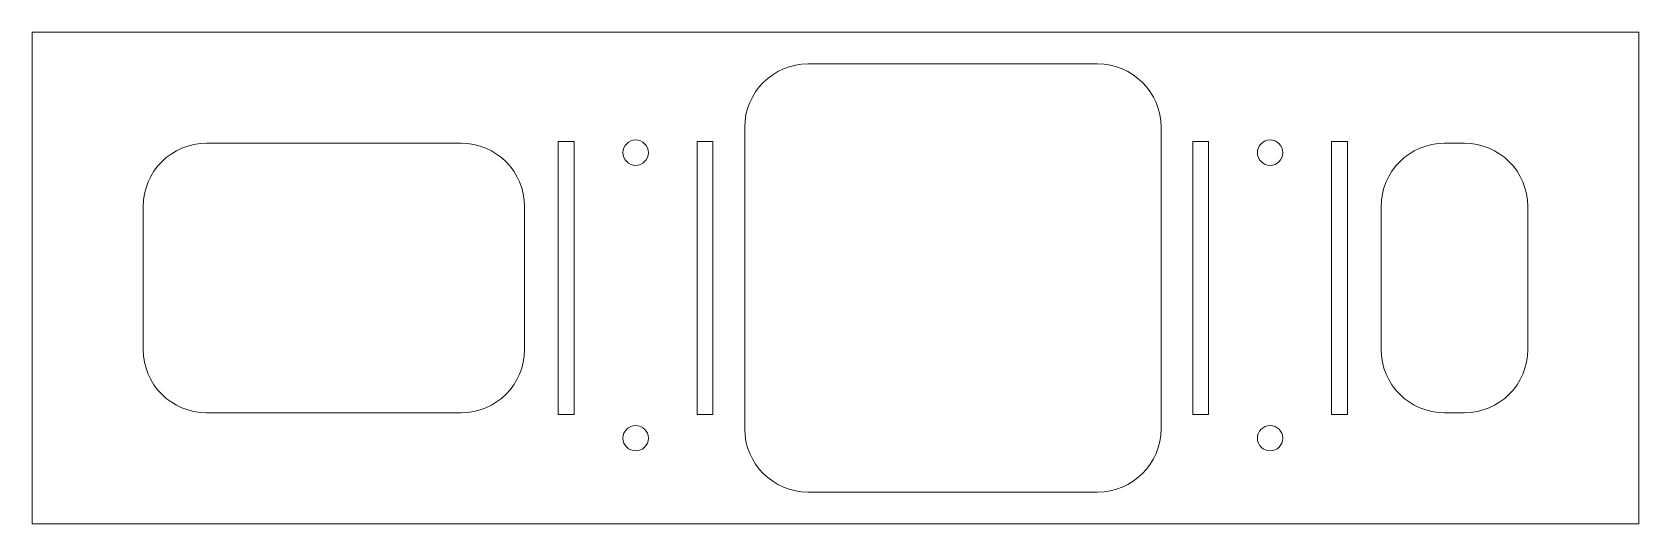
# Model space of a CAD drawing. Header units: inches. Extents: x -12.7 to 12.7, y -3.9 to 3.9.
import ezdxf

# ---------------------------------------------------------------- set-up
doc = ezdxf.new("R2010")
doc.units = ezdxf.units.IN
doc.header["$MEASUREMENT"] = 0

msp = doc.modelspace()

# ---------------------------------------------------------------- linework, layer by layer
at = {"color": 7, "linetype": 'Continuous', "lineweight": 15}
for p, q in [((12.6625, 3.875), (-12.6625, 3.875)), ((-12.6625, 3.875), (-12.6625, -3.875)), ((12.6625, -3.875), (12.6625, 3.875)), ((4.13125, 3.375), (-0.43125, 3.375)), ((-1.43125, 2.375), (-1.43125, -2.375)), ((5.13125, -2.375), (5.13125, 2.375)), ((-5.9, 2.125), (-9.9125, 2.125)), ((-4.11875, 2.15), (-4.36875, 2.15)), ((-4.36875, 2.15), (-4.36875, -2.15)), ((-4.11875, -2.15), (-4.11875, 2.15)), ((-1.93125, 2.15), (-2.18125, 2.15)), ((-2.18125, 2.15), (-2.18125, -2.15)), ((-1.93125, -2.15), (-1.93125, 2.15)), ((5.88125, 2.15), (5.63125, 2.15)), ((5.63125, 2.15), (5.63125, -2.15)), ((5.88125, -2.15), (5.88125, 2.15)), ((8.06875, 2.15), (7.81875, 2.15)), ((7.81875, 2.15), (7.81875, -2.15)), ((8.06875, -2.15), (8.06875, 2.15)), ((9.9125, 2.125), (9.6, 2.125)), ((-10.9125, 1.125), (-10.9125, -1.125)), ((-4.9, -1.125), (-4.9, 1.125)), ((8.6, 1.125), (8.6, -1.125)), ((10.9125, -1.125), (10.9125, 1.125)), ((-9.9125, -2.125), (-5.9, -2.125)), ((-4.36875, -2.15), (-4.11875, -2.15)), ((-2.18125, -2.15), (-1.93125, -2.15)), ((5.63125, -2.15), (5.88125, -2.15)), ((7.81875, -2.15), (8.06875, -2.15)), ((9.6, -2.125), (9.9125, -2.125)), ((-0.43125, -3.375), (4.13125, -3.375)), ((-12.6625, -3.875), (12.6625, -3.875))]:
    msp.add_line(p, q, dxfattribs=at)
for centre in [(-3.15, 1.975), (6.85, 1.975), (-3.15, -2.525), (6.85, -2.525)]:
    msp.add_circle(centre, 0.2, dxfattribs=at)
for centre, start, end in [((-0.43125, 2.375), 90, 180), ((4.13125, 2.375), 0, 90), ((-9.9125, 1.125), 90, 180), ((-5.9, 1.125), 0, 90), ((9.6, 1.125), 90, 180), ((9.9125, 1.125), 0, 90), ((-9.9125, -1.125), 180, 270), ((-5.9, -1.125), 270, 0), ((9.6, -1.125), 180, 270), ((9.9125, -1.125), 270, 0), ((-0.43125, -2.375), 180, 270), ((4.13125, -2.375), 270, 0)]:
    msp.add_arc(centre, 1, start, end, dxfattribs=at)

doc.saveas('drawing.dxf')
